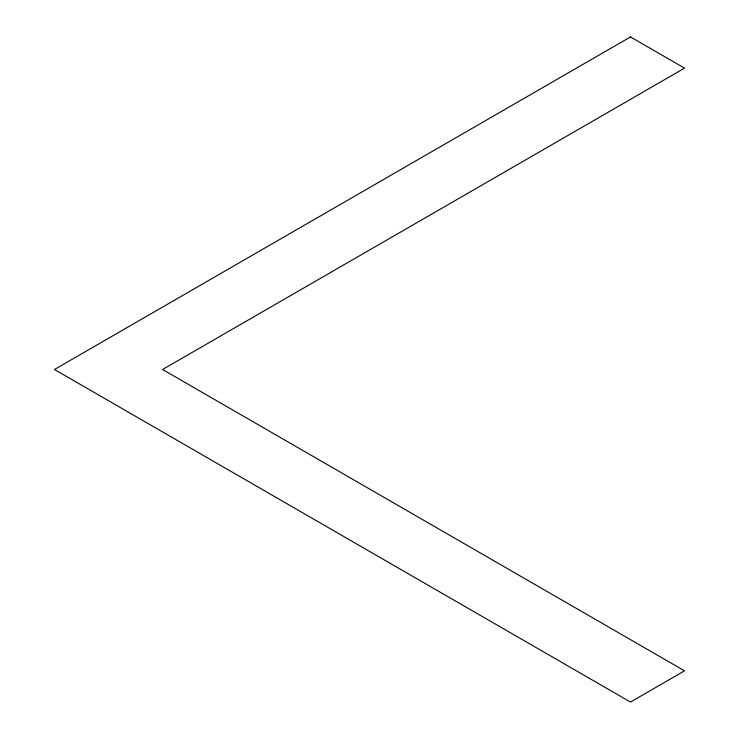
<?xml version="1.0" encoding="UTF-8"?>
<svg xmlns="http://www.w3.org/2000/svg" width="739" height="739" viewBox="0 0 739 739"><rect width="100%" height="100%" fill="white"/><g stroke="black" fill="none" stroke-linecap="round" stroke-linejoin="round"><path stroke-width="1.11" d="M630.478 36.95L54.474 369.5L630.478 702.05L684.526 670.846L162.571 369.5L684.526 68.154L630.478 36.95"/></g></svg>
